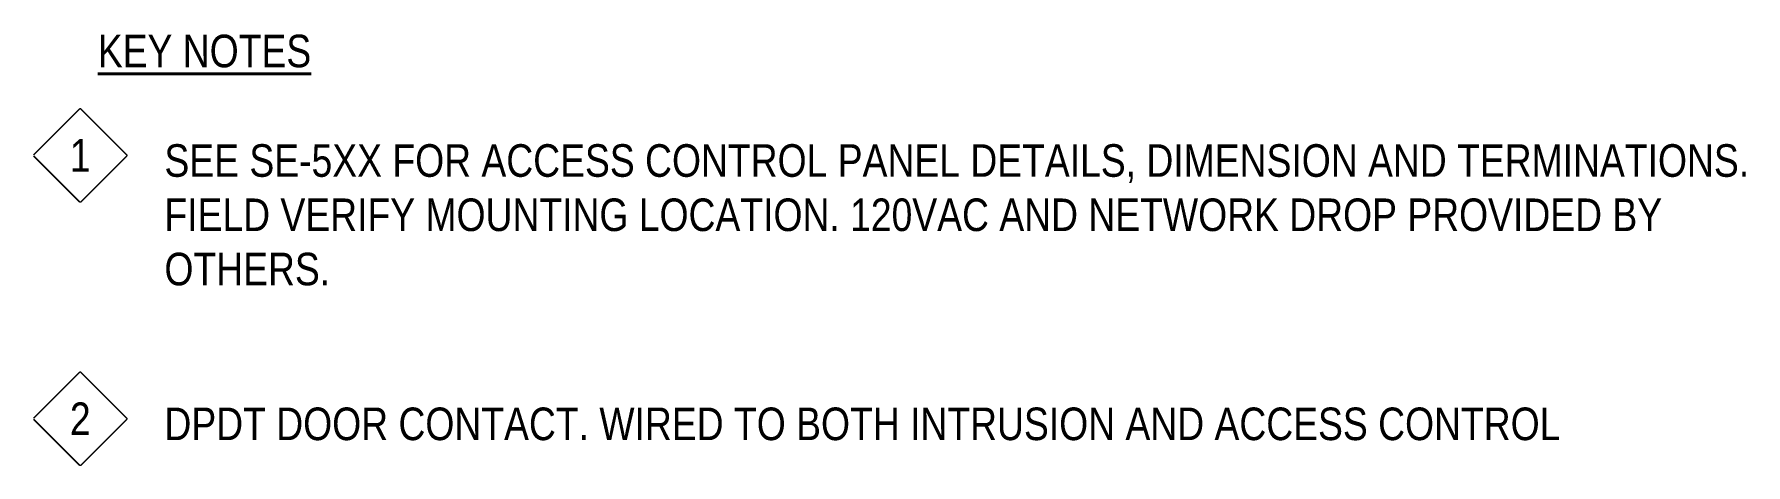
# Model space of a CAD drawing. Header units: inches. Extents: x 84 to 207, y -12 to 77.
# Drawn here: x 108.303 to 113.233, y 75.599 to 76.839 of the extents above; entities that cross this region are included whole.
import ezdxf
from ezdxf.enums import TextEntityAlignment as Align

# ---------------------------------------------------------------- set-up
doc = ezdxf.new("R2010")
doc.units = ezdxf.units.IN
doc.header["$MEASUREMENT"] = 0
doc.set_wipeout_variables(frame=1)
doc.layers.add('E-SERT-ACCS', color=23, linetype='Continuous', lineweight=40)
doc.layers.add('F-ANNO-WIPE', color=7, linetype='Continuous', lineweight=0)
doc.styles.add('Body', font='', dxfattribs={"height": 0.09375})
doc.styles.get('Body').set_extended_font_data('Arial Narrow')

# ---------------------------------------------------------------- blocks, each defined once
blk = doc.blocks.new('KEYNOTE')
at = {"color": 0, "linetype": 'ByBlock', "lineweight": -2, "transparency": 16777216}
blk.add_lwpolyline([(-0.1326, 0), (0, -0.1326), (0.1326, 0), (0, 0.1326)], close=True, dxfattribs=at)
at = {"color": 0, "linetype": 'ByBlock', "lineweight": -2, "transparency": 16777216, "style": 'Body'}
blk.add_attdef('KEYNOTE', text='', height=0.0938, dxfattribs=at).set_placement((0, 0), align=Align.MIDDLE_CENTER)
at = {"color": 0, "linetype": 'ByBlock', "lineweight": -2, "transparency": 16777216}
blk.add_wipeout([(0, 0.1326), (-0.1326, 0), (0, -0.1326), (0.1326, 0)], dxfattribs=at).dxf.layer = 'F-ANNO-WIPE'

msp = doc.modelspace()

# ---------------------------------------------------------------- block references
at = {"layer": 'E-SERT-ACCS', "color": 7}
ref = msp.add_blockref('KEYNOTE', (108.4359, 76.4897), dxfattribs=at)
ref.add_attrib('KEYNOTE', '1', dxfattribs={"layer": '0', "color": 0, "linetype": 'ByBlock', "lineweight": -2, "height": 0.0938, "style": 'Body'}).set_placement((108.4359, 76.4897), align=Align.MIDDLE_CENTER)
ref = msp.add_blockref('KEYNOTE', (108.4359, 75.7312), dxfattribs=at)
ref.add_attrib('KEYNOTE', '2', dxfattribs={"layer": '0', "color": 0, "linetype": 'ByBlock', "lineweight": -2, "height": 0.0938, "style": 'Body'}).set_placement((108.4359, 75.7312), align=Align.MIDDLE_CENTER)

# ---------------------------------------------------------------- texts
at = {"layer": 'E-SERT-ACCS', "color": 7, "char_height": 0.09375, "attachment_point": 1, "style": 'Body'}
for s, insert, width in [('{\\LKEY NOTES}', (108.4864, 76.8374), 0.799319), ('SEE SE-5XX FOR ACCESS CONTROL PANEL DETAILS, DIMENSION AND TERMINATIONS. FIELD VERIFY MOUNTING LOCATION. 120VAC AND NETWORK DROP PROVIDED BY OTHERS.', (108.6783, 76.5219), 4.585444), ('DPDT DOOR CONTACT. WIRED TO BOTH INTRUSION AND ACCESS CONTROL', (108.6783, 75.7634), 4.585444)]:
    msp.add_mtext(s, dxfattribs=dict(at, insert=insert, width=width))

doc.saveas('drawing.dxf')
